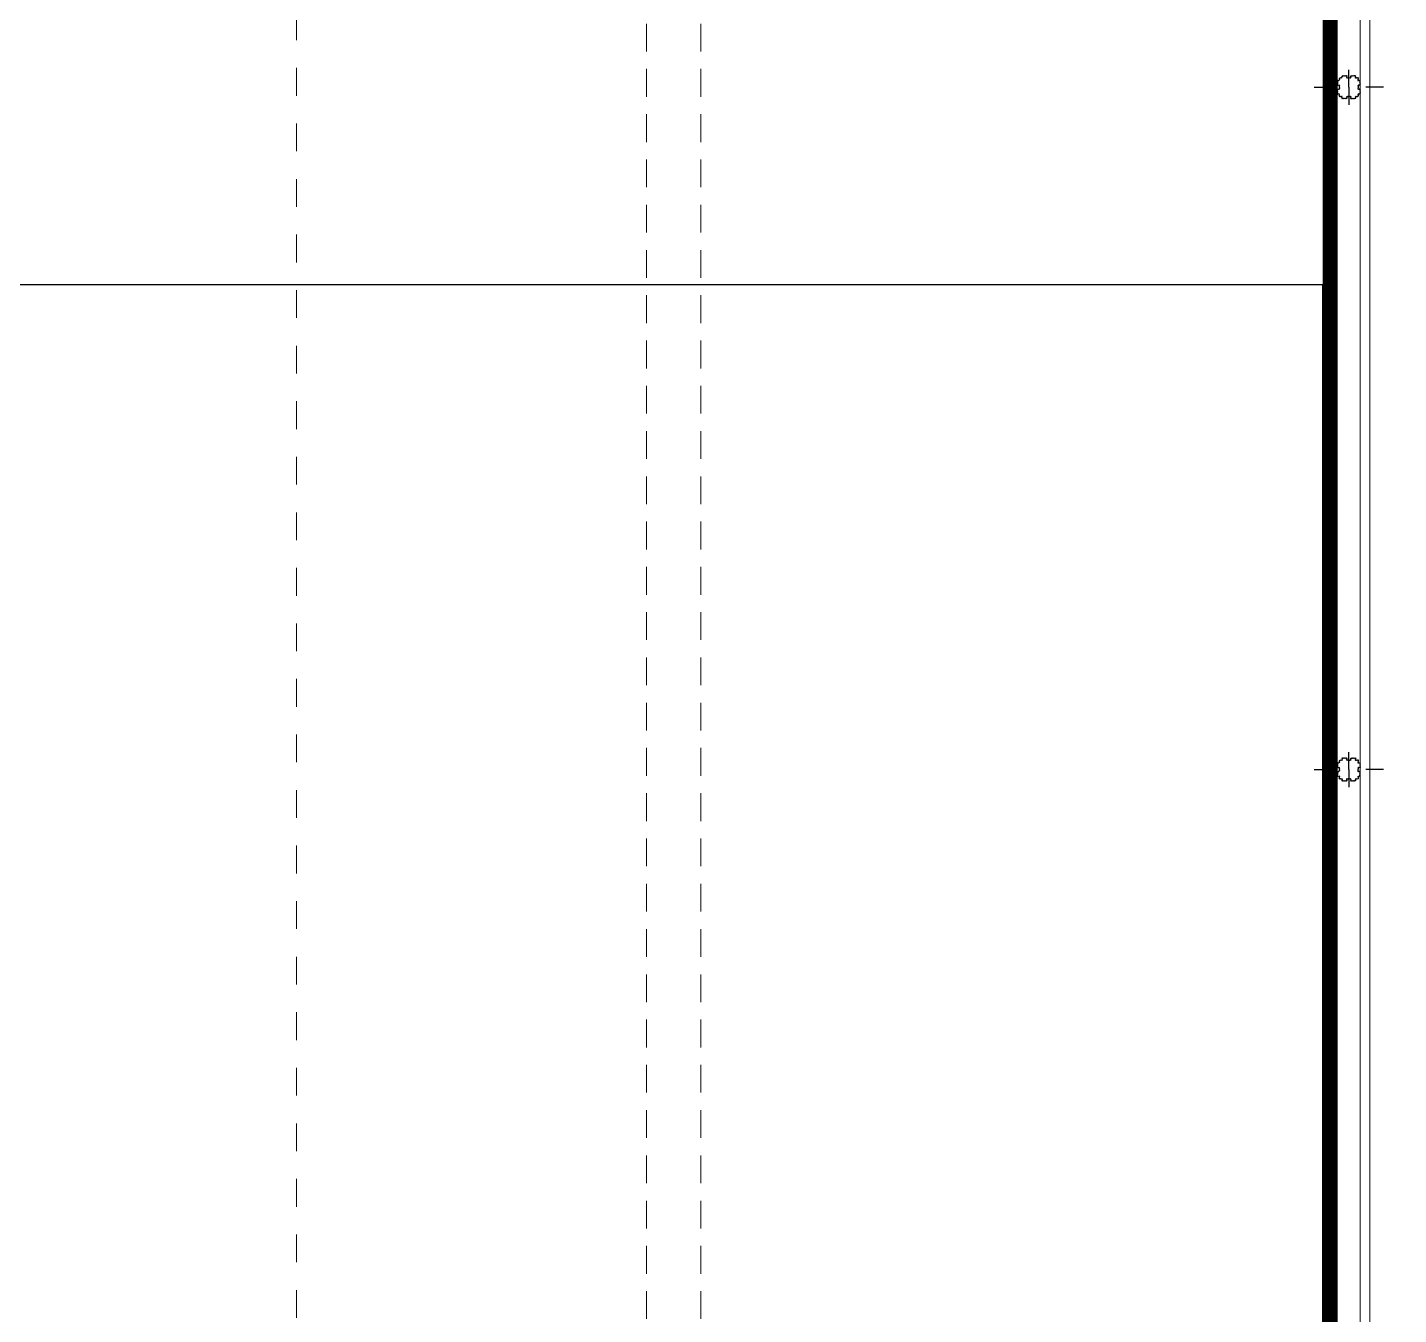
# Model space of a CAD drawing. Header units: millimetres. Extents: x 10 to 110, y 17 to 110.
# Drawn here: x 93.16 to 101, y 93.03 to 100.39 of the extents above; entities that cross this region are included whole.
import ezdxf

# ---------------------------------------------------------------- set-up
doc = ezdxf.new("R2010")
doc.units = ezdxf.units.MM
doc.header["$LTSCALE"] = 0.05
for name, pattern in [('00 Ground$0$Dash', [6.35, 3.175, -3.175]), ('00 Ground$0$DASHDOT', [25.4, 12.7, -6.35, 0, -6.35]), ('00 Ground$0$DASHED2', [9.525, 6.35, -3.175])]:
    doc.linetypes.add(name, pattern=pattern)
for name, color, linetype, lineweight in [('00 Ground$0$A-Panel Exterior', 3, 'Continuous', 0), ('00 Ground$0$A-Panel Interior', 6, 'Continuous', 0), ('00 Ground$0$A-Proyecciones', 252, 'Continuous', 0)]:
    doc.layers.add(name, color=color, linetype=linetype, lineweight=lineweight)
for name, color, linetype in [('00 Ground$0$A-Paneles', 7, 'Continuous'), ('00 Ground$0$E-PERFIL-PLANTA-EJES-GL1', 6, '00 Ground$0$DASHDOT'), ('00 Ground$0$E-PERFIL-PLANTA-TEXTURAS-GL1', 6, 'Continuous'), ('00 Ground$0$PUENTE GRUA', 5, 'Continuous'), ('MAPAS', 7, 'Continuous')]:
    doc.layers.add(name, color=color, linetype=linetype)
doc.layers.add('00 Ground$0$E-PERFIL-PLANTA-GL1', color=3, linetype='Continuous', plot=False)

# ---------------------------------------------------------------- blocks, each defined once
blk = doc.blocks.new('00 Ground$0$GL')
at = {"layer": '00 Ground$0$E-PERFIL-PLANTA-TEXTURAS-GL1'}
h = blk.add_hatch(dxfattribs=at)
h.set_pattern_fill('ANSI31', color=256, scale=0.00061, angle=90)
edge = h.paths.add_edge_path()
edge.add_arc((-0.013, 0.063), 0.003, 0, 90, ccw=False)
edge.add_line((-0.01, 0.063), (-0.01, 0.058))
edge.add_arc((-0.007, 0.058), 0.003, 180, 270)
edge.add_line((-0.007, 0.055), (0.007, 0.055))
edge.add_arc((0.007, 0.058), 0.003, 270, 360)
edge.add_line((0.01, 0.058), (0.01, 0.063))
edge.add_arc((0.013, 0.063), 0.003, 90, 180, ccw=False)
edge.add_line((0.013, 0.066), (0.037, 0.066))
edge.add_arc((0.037, 0.063), 0.003, 0, 90, ccw=False)
edge.add_line((0.04, 0.063), (0.04, 0.058))
edge.add_arc((0.043, 0.058), 0.003, 180, 270)
edge.add_line((0.043, 0.055), (0.052, 0.055))
edge.add_arc((0.052, 0.052), 0.003, 0, 90, ccw=False)
edge.add_line((0.055, 0.052), (0.055, 0.043))
edge.add_arc((0.058, 0.043), 0.003, 180, 270)
edge.add_line((0.058, 0.04), (0.063, 0.04))
edge.add_arc((0.063, 0.037), 0.003, 0, 90, ccw=False)
edge.add_line((0.066, 0.037), (0.066, 0.013))
edge.add_arc((0.063, 0.013), 0.003, 270, 360, ccw=False)
edge.add_line((0.063, 0.01), (0.058, 0.01))
edge.add_arc((0.058, 0.007), 0.003, 90, 180)
edge.add_line((0.055, 0.007), (0.055, -0.007))
edge.add_arc((0.058, -0.007), 0.003, 180, 270)
edge.add_line((0.058, -0.01), (0.063, -0.01))
edge.add_arc((0.063, -0.013), 0.003, 0, 90, ccw=False)
edge.add_line((0.066, -0.013), (0.066, -0.037))
edge.add_arc((0.063, -0.037), 0.003, -90, 0, ccw=False)
edge.add_line((0.063, -0.04), (0.058, -0.04))
edge.add_arc((0.058, -0.043), 0.003, 90, 180)
edge.add_line((0.055, -0.043), (0.055, -0.052))
edge.add_arc((0.052, -0.052), 0.003, 270, 360, ccw=False)
edge.add_line((0.052, -0.055), (0.043, -0.055))
edge.add_arc((0.043, -0.058), 0.003, 90, 180)
edge.add_line((0.04, -0.058), (0.04, -0.063))
edge.add_arc((0.037, -0.063), 0.003, -90, 0, ccw=False)
edge.add_line((0.037, -0.066), (0.013, -0.066))
edge.add_arc((0.013, -0.063), 0.003, 180, 270, ccw=False)
edge.add_line((0.01, -0.063), (0.01, -0.058))
edge.add_arc((0.007, -0.058), 0.003, 0, 90)
edge.add_line((0.007, -0.055), (-0.007, -0.055))
edge.add_arc((-0.007, -0.058), 0.003, 90, 180)
edge.add_line((-0.01, -0.058), (-0.01, -0.063))
edge.add_arc((-0.013, -0.063), 0.003, -90, 0, ccw=False)
edge.add_line((-0.013, -0.066), (-0.037, -0.066))
edge.add_arc((-0.037, -0.063), 0.003, 180, 270, ccw=False)
edge.add_line((-0.04, -0.063), (-0.04, -0.058))
edge.add_arc((-0.043, -0.058), 0.003, 0, 90)
edge.add_line((-0.043, -0.055), (-0.052, -0.055))
edge.add_arc((-0.052, -0.052), 0.003, 180, 270, ccw=False)
edge.add_line((-0.055, -0.052), (-0.055, -0.043))
edge.add_arc((-0.058, -0.043), 0.003, 0, 90)
edge.add_line((-0.058, -0.04), (-0.063, -0.04))
edge.add_arc((-0.063, -0.037), 0.003, 180, 270, ccw=False)
edge.add_line((-0.066, -0.037), (-0.066, -0.013))
edge.add_arc((-0.063, -0.013), 0.003, 90, 180, ccw=False)
edge.add_line((-0.063, -0.01), (-0.058, -0.01))
edge.add_arc((-0.058, -0.007), 0.003, 270, 360)
edge.add_line((-0.055, -0.007), (-0.055, 0.007))
edge.add_arc((-0.058, 0.007), 0.003, 0, 90)
edge.add_line((-0.058, 0.01), (-0.063, 0.01))
edge.add_arc((-0.063, 0.013), 0.003, 180, 270, ccw=False)
edge.add_line((-0.066, 0.013), (-0.066, 0.037))
edge.add_arc((-0.063, 0.037), 0.003, 90, 180, ccw=False)
edge.add_line((-0.063, 0.04), (-0.058, 0.04))
edge.add_arc((-0.058, 0.043), 0.003, 270, 360)
edge.add_line((-0.055, 0.043), (-0.055, 0.052))
edge.add_arc((-0.052, 0.052), 0.003, 90, 180, ccw=False)
edge.add_line((-0.052, 0.055), (-0.043, 0.055))
edge.add_arc((-0.043, 0.058), 0.003, 270, 360)
edge.add_line((-0.04, 0.058), (-0.04, 0.063))
edge.add_arc((-0.037, 0.063), 0.003, 90, 180, ccw=False)
edge.add_line((-0.037, 0.066), (-0.013, 0.066))
edge = h.paths.add_edge_path(flags=16)
edge.add_line((-0.01, -0.052), (0.01, -0.052))
edge.add_arc((0.01, -0.055), 0.003, 0, 90, ccw=False)
edge.add_line((0.013, -0.055), (0.013, -0.06))
edge.add_arc((0.016, -0.06), 0.003, 180, 270)
edge.add_line((0.016, -0.063), (0.034, -0.063))
edge.add_arc((0.034, -0.06), 0.003, 270, 360)
edge.add_line((0.037, -0.06), (0.037, -0.055))
edge.add_arc((0.04, -0.055), 0.003, 90, 180, ccw=False)
edge.add_line((0.04, -0.052), (0.049, -0.052))
edge.add_arc((0.049, -0.049), 0.003, 270, 360)
edge.add_line((0.052, -0.049), (0.052, -0.04))
edge.add_arc((0.055, -0.04), 0.003, 90, 180, ccw=False)
edge.add_line((0.055, -0.037), (0.06, -0.037))
edge.add_arc((0.06, -0.034), 0.003, 270, 360)
edge.add_line((0.063, -0.034), (0.063, -0.016))
edge.add_arc((0.06, -0.016), 0.003, 0, 90)
edge.add_line((0.06, -0.013), (0.055, -0.013))
edge.add_arc((0.055, -0.01), 0.003, 180, 270, ccw=False)
edge.add_line((0.052, -0.01), (0.052, 0.01))
edge.add_arc((0.055, 0.01), 0.003, 90, 180, ccw=False)
edge.add_line((0.055, 0.013), (0.06, 0.013))
edge.add_arc((0.06, 0.016), 0.003, 270, 360)
edge.add_line((0.063, 0.016), (0.063, 0.034))
edge.add_arc((0.06, 0.034), 0.003, 0, 90)
edge.add_line((0.06, 0.037), (0.055, 0.037))
edge.add_arc((0.055, 0.04), 0.003, 180, 270, ccw=False)
edge.add_line((0.052, 0.04), (0.052, 0.049))
edge.add_arc((0.049, 0.049), 0.003, 0, 90)
edge.add_line((0.049, 0.052), (0.04, 0.052))
edge.add_arc((0.04, 0.055), 0.003, 180, 270, ccw=False)
edge.add_line((0.037, 0.055), (0.037, 0.06))
edge.add_arc((0.034, 0.06), 0.003, 0, 90)
edge.add_line((0.034, 0.063), (0.016, 0.063))
edge.add_arc((0.016, 0.06), 0.003, 90, 180)
edge.add_line((0.013, 0.06), (0.013, 0.055))
edge.add_arc((0.01, 0.055), 0.003, -90, 0, ccw=False)
edge.add_line((0.01, 0.052), (-0.01, 0.052))
edge.add_arc((-0.01, 0.055), 0.003, 180, 270, ccw=False)
edge.add_line((-0.013, 0.055), (-0.013, 0.06))
edge.add_arc((-0.016, 0.06), 0.003, 0, 90)
edge.add_line((-0.016, 0.063), (-0.034, 0.063))
edge.add_arc((-0.034, 0.06), 0.003, 90, 180)
edge.add_line((-0.037, 0.06), (-0.037, 0.055))
edge.add_arc((-0.04, 0.055), 0.003, -90, 0, ccw=False)
edge.add_line((-0.04, 0.052), (-0.049, 0.052))
edge.add_arc((-0.049, 0.049), 0.003, 90, 180)
edge.add_line((-0.052, 0.049), (-0.052, 0.04))
edge.add_arc((-0.055, 0.04), 0.003, -90, 0, ccw=False)
edge.add_line((-0.055, 0.037), (-0.06, 0.037))
edge.add_arc((-0.06, 0.034), 0.003, 90, 180)
edge.add_line((-0.063, 0.034), (-0.063, 0.016))
edge.add_arc((-0.06, 0.016), 0.003, 180, 270)
edge.add_line((-0.06, 0.013), (-0.055, 0.013))
edge.add_arc((-0.055, 0.01), 0.003, 0, 90, ccw=False)
edge.add_line((-0.052, 0.01), (-0.052, -0.01))
edge.add_arc((-0.055, -0.01), 0.003, -90, 0, ccw=False)
edge.add_line((-0.055, -0.013), (-0.06, -0.013))
edge.add_arc((-0.06, -0.016), 0.003, 90, 180)
edge.add_line((-0.063, -0.016), (-0.063, -0.034))
edge.add_arc((-0.06, -0.034), 0.003, 180, 270)
edge.add_line((-0.06, -0.037), (-0.055, -0.037))
edge.add_arc((-0.055, -0.04), 0.003, 0, 90, ccw=False)
edge.add_line((-0.052, -0.04), (-0.052, -0.049))
edge.add_arc((-0.049, -0.049), 0.003, 180, 270)
edge.add_line((-0.049, -0.052), (-0.04, -0.052))
edge.add_arc((-0.04, -0.055), 0.003, 0, 90, ccw=False)
edge.add_line((-0.037, -0.055), (-0.037, -0.06))
edge.add_arc((-0.034, -0.06), 0.003, 180, 270)
edge.add_line((-0.034, -0.063), (-0.016, -0.063))
edge.add_arc((-0.016, -0.06), 0.003, 270, 360)
edge.add_line((-0.013, -0.06), (-0.013, -0.055))
edge.add_arc((-0.01, -0.055), 0.003, 90, 180, ccw=False)
at = {"layer": '00 Ground$0$E-PERFIL-PLANTA-EJES-GL1', "ltscale": 0.05}
for p, q in [((0, 0), (0, 0.1985)), ((-0.1985, 0), (0, 0)), ((0, 0), (0, -0.1985)), ((0.1985, 0), (0, 0))]:
    blk.add_line(p, q, dxfattribs=at)
blk = doc.blocks.new('*U170')
h = blk.add_hatch()
h.set_pattern_fill('ANSI31', color=250)
h.set_pattern_definition([(45, (-13597.1444, 7821.7855), (-2.24506403, 2.24506403), [])])
h.paths.add_polyline_path([(0, 0), (17747.2, 0), (17747.2, 80), (0, 80)])
at = {"layer": '00 Ground$0$A-Paneles', "color": 4}
blk.add_lwpolyline([(0, 0), (17747.2, 0), (17747.2, 80), (0, 80)], close=True, dxfattribs=at)

msp = doc.modelspace()

# ---------------------------------------------------------------- linework, layer by layer
at = {"lineweight": 0}
msp.add_lwpolyline([(100.8348, 105.2746), (108.248, 105.2746), (108.248, 50.5246), (100.8348, 50.5246)], close=True, dxfattribs=at)
at = {"layer": '00 Ground$0$A-Panel Exterior', "lineweight": 0}
msp.add_lwpolyline([(100.7798, 38.4656), (100.8348, 38.4656), (100.8348, 105.4319), (100.7798, 105.4319)], close=True, dxfattribs=at)
at = {"layer": '00 Ground$0$A-Proyecciones', "linetype": '00 Ground$0$DASHED2', "lineweight": 0, "ltscale": 0.5}
for points in [[(96.6998, 88.6101), (96.6998, 103.6892)], [(97.0118, 88.6101), (97.0118, 103.6892)]]:
    msp.add_lwpolyline(points, dxfattribs=at)
at = {"layer": '00 Ground$0$PUENTE GRUA', "color": 242, "linetype": '00 Ground$0$Dash', "lineweight": 0}
msp.add_lwpolyline([(26.6998, 104.922), (94.6998, 104.922), (94.6998, 32.9212), (26.6998, 32.9212)], close=True, dxfattribs=at)
at = {"layer": 'MAPAS', "color": 1, "lineweight": 25}
msp.add_lwpolyline([(32.3664, 98.9219), (100.5678, 98.9219)], dxfattribs=at)
at = {"layer": 'MAPAS', "color": 1, "lineweight": 50}
msp.add_lwpolyline([(93.2358, 22.1534), (93.2044, 22.1534), (93.2044, 30.5513), (96.6998, 30.5513), (96.6998, 33.8601), (100.5678, 33.8601), (100.5678, 98.9219)], dxfattribs=at)

# ---------------------------------------------------------------- block references
at = {"layer": '00 Ground$0$A-Panel Interior', "lineweight": 0, "xscale": 0.001, "yscale": 0.001, "zscale": 0.001, "rotation": 270}
msp.add_blockref('*U170', (100.5678, 105.0094), dxfattribs=at)
at = {"layer": '00 Ground$0$E-PERFIL-PLANTA-GL1', "lineweight": 0}
for p in [(100.7138, 100.0496), (100.7138, 96.1496)]:
    msp.add_blockref('00 Ground$0$GL', p, dxfattribs=at)

doc.saveas('drawing.dxf')
